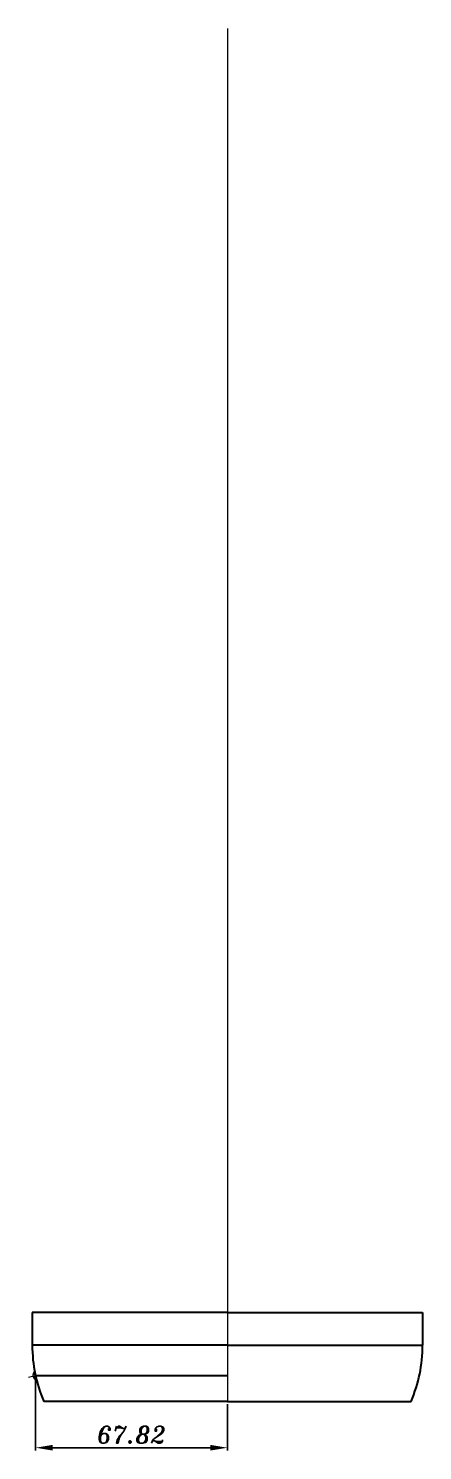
# Model space of a CAD drawing. Extents: x 62 to 513, y 19 to 439.
# Drawn here: x 443.1 to 512.8, y 51.4 to 302.4 of the extents above; entities that cross this region are included whole.
import ezdxf

# ---------------------------------------------------------------- set-up
doc = ezdxf.new("R2010")
doc.units = 0
doc.header["$LTSCALE"] = 7
doc.header["$MEASUREMENT"] = 0
doc.layers.get('0').update_dxf_attribs({"linetype": 'CONTINUOUS', "lineweight": 15})
doc.layers.add('3', color=3, linetype='CONTINUOUS', lineweight=30)
doc.styles.add('NEW', font='italict.shx', dxfattribs={"height": 3})
doc.dimstyles.get("Standard").update_dxf_attribs({"dimtxt": 3, "dimasz": 3, "dimexe": 0.5, "dimexo": 0.5, "dimgap": 0.8, "dimtad": 1, "dimdsep": 46, "dimtxsty": 'NEW', "dimcen": 0.09, "dimazin": 2, "dimtfac": 1, "dimtmove": 0, "dimatfit": 3, "dimfxl": 0, "dimtolj": 1, "dimtzin": 0, "dimarcsym": 0})

# ---------------------------------------------------------------- blocks, each defined once
blk = doc.blocks.new('*D17')
at = {"color": 0, "lineweight": -2}
for p, q in [((444.36, 64.08), (444.36, 51.41)), ((478.27, 59.58), (478.27, 51.41)), ((447.36, 51.91), (475.27, 51.91))]:
    blk.add_line(p, q, dxfattribs=at)
at = {"color": 0}
for points in [[(447.36, 52.41), (447.36, 51.41), (444.36, 51.91)], [(475.27, 52.41), (475.27, 51.41), (478.27, 51.91)]]:
    blk.add_solid(points, dxfattribs=at)
at = {"color": 0, "insert": (461.31, 54.21), "char_height": 3, "attachment_point": 5, "style": 'NEW'}
blk.add_mtext('\\A1;67.82', dxfattribs=at)

msp = doc.modelspace()

# ---------------------------------------------------------------- linework, layer by layer
for p, q in [((478.2666, 302.3835), (478.2666, 60.0835)), ((444.3585, 64.5835), (443.0845, 64.2838))]:
    msp.add_line(p, q)
at = {"layer": '3'}
for p, q in [((443.7666, 75.7835), (443.7666, 69.9835)), ((478.2666, 75.7835), (443.7666, 75.7835)), ((478.2666, 75.7835), (512.7666, 75.7835)), ((512.7666, 75.7835), (512.7666, 69.9835)), ((478.2666, 69.9835), (443.7666, 69.9835)), ((478.2666, 69.9835), (512.7666, 69.9835)), ((478.2666, 64.5835), (444.3585, 64.5835)), ((478.2666, 60.0835), (445.8166, 60.0835)), ((478.2666, 60.0835), (510.7166, 60.0835))]:
    msp.add_line(p, q, dxfattribs=at)
for centre, radius, start, end in [((468.6965, 69.9835), 24.9299, 180, 203.397875), ((487.8367, 69.9835), 24.9299, 336.602125, 0), ((444.9263, 64.7096), 0.9817, 137.921124, 247.097836)]:
    msp.add_arc(centre, radius, start, end, dxfattribs=at)

# ---------------------------------------------------------------- dimensions: what is measured, and where the dimension line sits
dim = msp.add_linear_dim(base=(478.2666, 51.9102), p1=(444.3585, 64.5835), p2=(478.2666, 60.0835), dimstyle='Standard', override={"dimlfac": 2})
dim.commit()
dim.dimension.update_dxf_attribs({"geometry": '*D17', "text_midpoint": (461.3125, 54.2102)})

doc.saveas('drawing.dxf')
